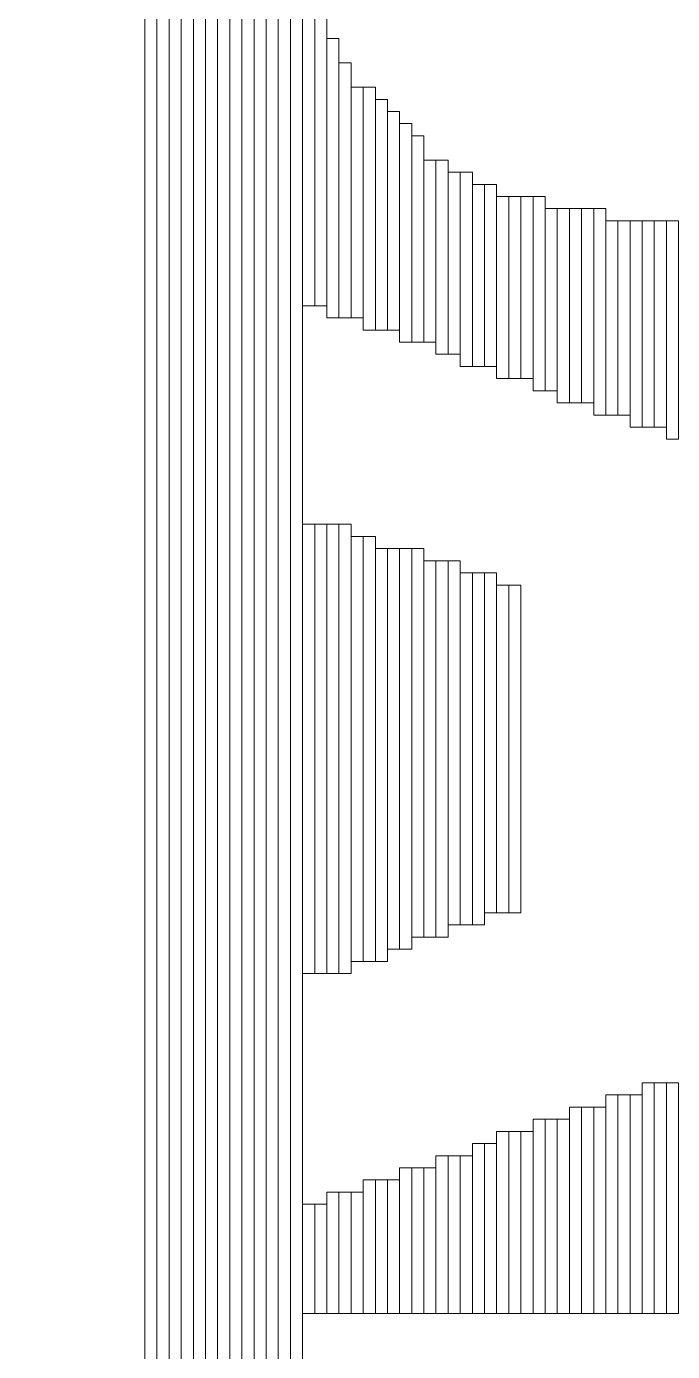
# Model space of a CAD drawing. Header units: millimetres. Extents: x -90 to 99, y -65 to 67.
# Drawn here: x -13.918 to -12.565, y 40.489 to 43.261 of the extents above; entities that cross this region are included whole.
import ezdxf

# ---------------------------------------------------------------- set-up
doc = ezdxf.new("R2010")
doc.units = ezdxf.units.MM
doc.header["$MEASUREMENT"] = 0
doc.layers.add('BG_OUTLINE', color=7, linetype='Continuous')
doc.layers.add('MA_PEN3', color=7, linetype='Continuous')

msp = doc.modelspace()

# ---------------------------------------------------------------- linework, layer by layer
at = {"layer": 'BG_OUTLINE', "color": 3, "lineweight": 9}
msp.add_open_spline([(-71.7269, -61.8795), (-71.7269, -61.8795), (-71.7343, 42.2681), (-71.7343, 42.2681), (-71.7343, 42.2681), (-71.7348, 43.0066), (-71.4419, 43.715), (-70.92, 44.2375), (-70.92, 44.2375), (-70.3982, 44.76), (-69.6866, 45.0538), (-68.9482, 45.0543), (-68.9482, 45.0543), (-68.9482, 45.0543), (75.2046, 45.0543), (75.2046, 45.0543), (75.2046, 45.0543), (76.8319, 45.0552), (78.1763, 43.7805), (78.2661, 42.1556), (78.2661, 42.1556), (78.2661, 42.1556), (78.2661, 31.2814), (78.2661, 31.2814), (78.2661, 31.2814), (78.2661, 31.2814), (72.2646, 31.2814), (72.2646, 31.2814), (72.2646, 31.2814), (72.2646, 31.2814), (72.2646, 26.9814), (72.2646, 26.9814), (72.2646, 26.9814), (72.2646, 26.9814), (78.2661, 26.9814), (78.2661, 26.9814), (78.2661, 26.9814), (78.2661, 26.9814), (78.2661, 18.6553), (78.2661, 18.6553), (78.2661, 18.6553), (78.2661, 18.6553), (72.2496, 18.6553), (72.2496, 18.6553), (72.2496, 18.6553), (72.2496, 18.6553), (72.2496, 14.3553), (72.2496, 14.3553), (72.2496, 14.3553), (72.2496, 14.3553), (78.2661, 14.3553), (78.2661, 14.3553), (78.2661, 14.3553), (78.2661, 14.3553), (78.2661, 9.255), (78.2661, 9.255), (78.2661, 9.255), (78.2661, 9.255), (72.2648, 9.255), (72.2648, 9.255), (72.2648, 9.255), (72.2648, 9.255), (72.2648, 4.955), (72.2648, 4.955), (72.2648, 4.955), (72.2648, 4.955), (78.2661, 4.955), (78.2661, 4.955), (78.2661, 4.955), (78.2661, 4.955), (78.2661, -3.3762), (78.2661, -3.3762), (78.2661, -3.3762), (78.2661, -3.3762), (72.2445, -3.3762), (72.2445, -3.3762), (72.2445, -3.3762), (72.2445, -3.3762), (72.2445, -7.6762), (72.2445, -7.6762), (72.2445, -7.6762), (72.2445, -7.6762), (78.2661, -7.6762), (78.2661, -7.6762), (78.2661, -7.6762), (78.2661, -7.6762), (78.2661, -12.7615), (78.2661, -12.7615), (78.2661, -12.7615), (78.2661, -12.7615), (72.2651, -12.7615), (72.2651, -12.7615), (72.2651, -12.7615), (72.2651, -12.7615), (72.2651, -17.0615), (72.2651, -17.0615), (72.2651, -17.0615), (72.2651, -17.0615), (78.2661, -17.0615), (78.2661, -17.0615), (78.2661, -17.0615), (78.2661, -17.0615), (78.2661, -25.4097), (78.2661, -25.4097), (78.2661, -25.4097), (78.2661, -25.4097), (72.2656, -25.4097), (72.2656, -25.4097), (72.2656, -25.4097), (72.2656, -25.4097), (72.2656, -29.7097), (72.2656, -29.7097), (72.2656, -29.7097), (72.2656, -29.7097), (78.2661, -29.7097), (78.2661, -29.7097), (78.2661, -29.7097), (78.2661, -29.7097), (78.2661, -34.793), (78.2661, -34.793), (78.2661, -34.793), (78.2661, -34.793), (72.2679, -34.793), (72.2679, -34.793), (72.2679, -34.793), (72.2679, -34.793), (72.2679, -39.0929), (72.2679, -39.0929), (72.2679, -39.0929), (72.2679, -39.0929), (78.2661, -39.0929), (78.2661, -39.0929), (78.2661, -39.0929), (78.2661, -39.0929), (78.2661, -47.4269), (78.2661, -47.4269), (78.2661, -47.4269), (78.2661, -47.4269), (72.2679, -47.4269), (72.2679, -47.4269), (72.2679, -47.4269), (72.2679, -47.4269), (72.2679, -51.7269), (72.2679, -51.7269), (72.2679, -51.7269), (72.2679, -51.7269), (78.2661, -51.7269), (78.2661, -51.7269), (78.2661, -51.7269), (78.2661, -51.7269), (78.2661, -51.8138), (78.2661, -51.8138), (78.2661, -51.8138), (78.2661, -51.8138), (78.2656, -61.8468), (78.2656, -61.8468), (78.2656, -61.8468), (78.2661, -62.6669), (77.9407, -63.4536), (77.3612, -64.0339), (77.3612, -64.0339), (76.7817, -64.6142), (75.9915, -64.9405), (75.1713, -64.941), (75.1713, -64.941), (75.1713, -64.941), (-68.6609, -64.9456), (-68.6609, -64.9456), (-68.6609, -64.9456), (-69.4735, -64.9461), (-70.2531, -64.6237), (-70.8281, -64.0495), (-70.8281, -64.0495), (-71.4031, -63.4752), (-71.7264, -62.6922), (-71.7269, -61.8795)], degree=3, knots=[0, 0, 0, 0, 0.022727, 0.022727, 0.022727, 0.022727, 0.045455, 0.045455, 0.045455, 0.045455, 0.068182, 0.068182, 0.068182, 0.068182, 0.090909, 0.090909, 0.090909, 0.090909, 0.113636, 0.113636, 0.113636, 0.113636, 0.136364, 0.136364, 0.136364, 0.136364, 0.159091, 0.159091, 0.159091, 0.159091, 0.181818, 0.181818, 0.181818, 0.181818, 0.204545, 0.204545, 0.204545, 0.204545, 0.227273, 0.227273, 0.227273, 0.227273, 0.25, 0.25, 0.25, 0.25, 0.272727, 0.272727, 0.272727, 0.272727, 0.295455, 0.295455, 0.295455, 0.295455, 0.318182, 0.318182, 0.318182, 0.318182, 0.340909, 0.340909, 0.340909, 0.340909, 0.363636, 0.363636, 0.363636, 0.363636, 0.386364, 0.386364, 0.386364, 0.386364, 0.409091, 0.409091, 0.409091, 0.409091, 0.431818, 0.431818, 0.431818, 0.431818, 0.454545, 0.454545, 0.454545, 0.454545, 0.477273, 0.477273, 0.477273, 0.477273, 0.5, 0.5, 0.5, 0.5, 0.522727, 0.522727, 0.522727, 0.522727, 0.545455, 0.545455, 0.545455, 0.545455, 0.568182, 0.568182, 0.568182, 0.568182, 0.590909, 0.590909, 0.590909, 0.590909, 0.613636, 0.613636, 0.613636, 0.613636, 0.636364, 0.636364, 0.636364, 0.636364, 0.659091, 0.659091, 0.659091, 0.659091, 0.681818, 0.681818, 0.681818, 0.681818, 0.704545, 0.704545, 0.704545, 0.704545, 0.727273, 0.727273, 0.727273, 0.727273, 0.75, 0.75, 0.75, 0.75, 0.772727, 0.772727, 0.772727, 0.772727, 0.795455, 0.795455, 0.795455, 0.795455, 0.818182, 0.818182, 0.818182, 0.818182, 0.840909, 0.840909, 0.840909, 0.840909, 0.863636, 0.863636, 0.863636, 0.863636, 0.886364, 0.886364, 0.886364, 0.886364, 0.909091, 0.909091, 0.909091, 0.909091, 0.931818, 0.931818, 0.931818, 0.931818, 0.954545, 0.954545, 0.954545, 0.954545, 0.977273, 0.977273, 0.977273, 0.977273, 1, 1, 1, 1], dxfattribs=at)
at = {"layer": 'MA_PEN3', "color": 5, "lineweight": 9}
for points in [[(-13.6698, 44.7594), (-13.6698, 44.7594), (-13.6444, 44.7594), (-13.6444, 44.7594), (-13.6444, 44.7594), (-13.6444, 44.7594), (-13.6444, 37.241), (-13.6444, 37.241), (-13.6444, 37.241), (-13.6444, 37.241), (-13.6698, 37.241), (-13.6698, 37.241), (-13.6698, 37.241), (-13.6698, 37.241), (-13.6698, 44.7594), (-13.6698, 44.7594)], [(-13.6444, 44.7594), (-13.6444, 44.7594), (-13.619, 44.7594), (-13.619, 44.7594), (-13.619, 44.7594), (-13.619, 44.7594), (-13.619, 37.241), (-13.619, 37.241), (-13.619, 37.241), (-13.619, 37.241), (-13.6444, 37.241), (-13.6444, 37.241), (-13.6444, 37.241), (-13.6444, 37.241), (-13.6444, 44.7594), (-13.6444, 44.7594)], [(-13.619, 44.7594), (-13.619, 44.7594), (-13.5936, 44.7594), (-13.5936, 44.7594), (-13.5936, 44.7594), (-13.5936, 44.7594), (-13.5936, 37.241), (-13.5936, 37.241), (-13.5936, 37.241), (-13.5936, 37.241), (-13.619, 37.241), (-13.619, 37.241), (-13.619, 37.241), (-13.619, 37.241), (-13.619, 44.7594), (-13.619, 44.7594)], [(-13.5936, 44.7594), (-13.5936, 44.7594), (-13.5682, 44.7594), (-13.5682, 44.7594), (-13.5682, 44.7594), (-13.5682, 44.7594), (-13.5682, 37.241), (-13.5682, 37.241), (-13.5682, 37.241), (-13.5682, 37.241), (-13.5936, 37.241), (-13.5936, 37.241), (-13.5936, 37.241), (-13.5936, 37.241), (-13.5936, 44.7594), (-13.5936, 44.7594)], [(-13.5682, 44.7594), (-13.5682, 44.7594), (-13.5428, 44.7594), (-13.5428, 44.7594), (-13.5428, 44.7594), (-13.5428, 44.7594), (-13.5428, 37.241), (-13.5428, 37.241), (-13.5428, 37.241), (-13.5428, 37.241), (-13.5682, 37.241), (-13.5682, 37.241), (-13.5682, 37.241), (-13.5682, 37.241), (-13.5682, 44.7594), (-13.5682, 44.7594)], [(-13.5428, 44.7594), (-13.5428, 44.7594), (-13.5174, 44.7594), (-13.5174, 44.7594), (-13.5174, 44.7594), (-13.5174, 44.7594), (-13.5174, 37.241), (-13.5174, 37.241), (-13.5174, 37.241), (-13.5174, 37.241), (-13.5428, 37.241), (-13.5428, 37.241), (-13.5428, 37.241), (-13.5428, 37.241), (-13.5428, 44.7594), (-13.5428, 44.7594)], [(-13.5174, 44.7594), (-13.5174, 44.7594), (-13.492, 44.7594), (-13.492, 44.7594), (-13.492, 44.7594), (-13.492, 44.7594), (-13.492, 37.241), (-13.492, 37.241), (-13.492, 37.241), (-13.492, 37.241), (-13.5174, 37.241), (-13.5174, 37.241), (-13.5174, 37.241), (-13.5174, 37.241), (-13.5174, 44.7594), (-13.5174, 44.7594)], [(-13.492, 44.7594), (-13.492, 44.7594), (-13.4666, 44.7594), (-13.4666, 44.7594), (-13.4666, 44.7594), (-13.4666, 44.7594), (-13.4666, 37.241), (-13.4666, 37.241), (-13.4666, 37.241), (-13.4666, 37.241), (-13.492, 37.241), (-13.492, 37.241), (-13.492, 37.241), (-13.492, 37.241), (-13.492, 44.7594), (-13.492, 44.7594)], [(-13.4666, 44.7594), (-13.4666, 44.7594), (-13.4412, 44.7594), (-13.4412, 44.7594), (-13.4412, 44.7594), (-13.4412, 44.7594), (-13.4412, 37.241), (-13.4412, 37.241), (-13.4412, 37.241), (-13.4412, 37.241), (-13.4666, 37.241), (-13.4666, 37.241), (-13.4666, 37.241), (-13.4666, 37.241), (-13.4666, 44.7594), (-13.4666, 44.7594)], [(-13.4412, 44.7594), (-13.4412, 44.7594), (-13.4158, 44.7594), (-13.4158, 44.7594), (-13.4158, 44.7594), (-13.4158, 44.7594), (-13.4158, 37.241), (-13.4158, 37.241), (-13.4158, 37.241), (-13.4158, 37.241), (-13.4412, 37.241), (-13.4412, 37.241), (-13.4412, 37.241), (-13.4412, 37.241), (-13.4412, 44.7594), (-13.4412, 44.7594)], [(-13.4158, 44.7594), (-13.4158, 44.7594), (-13.3904, 44.7594), (-13.3904, 44.7594), (-13.3904, 44.7594), (-13.3904, 44.7594), (-13.3904, 37.241), (-13.3904, 37.241), (-13.3904, 37.241), (-13.3904, 37.241), (-13.4158, 37.241), (-13.4158, 37.241), (-13.4158, 37.241), (-13.4158, 37.241), (-13.4158, 44.7594), (-13.4158, 44.7594)], [(-13.3904, 44.7594), (-13.3904, 44.7594), (-13.365, 44.7594), (-13.365, 44.7594), (-13.365, 44.7594), (-13.365, 44.7594), (-13.365, 37.241), (-13.365, 37.241), (-13.365, 37.241), (-13.365, 37.241), (-13.3904, 37.241), (-13.3904, 37.241), (-13.3904, 37.241), (-13.3904, 37.241), (-13.3904, 44.7594), (-13.3904, 44.7594)], [(-13.365, 43.464), (-13.365, 43.464), (-13.3396, 43.464), (-13.3396, 43.464), (-13.3396, 43.464), (-13.3396, 43.464), (-13.3396, 37.241), (-13.3396, 37.241), (-13.3396, 37.241), (-13.3396, 37.241), (-13.365, 37.241), (-13.365, 37.241), (-13.365, 37.241), (-13.365, 37.241), (-13.365, 43.464), (-13.365, 43.464)], [(-13.3396, 43.3624), (-13.3396, 43.3624), (-13.3142, 43.3624), (-13.3142, 43.3624), (-13.3142, 43.3624), (-13.3142, 43.3624), (-13.3142, 42.6766), (-13.3142, 42.6766), (-13.3142, 42.6766), (-13.3142, 42.6766), (-13.3396, 42.6766), (-13.3396, 42.6766), (-13.3396, 42.6766), (-13.3396, 42.6766), (-13.3396, 43.3624), (-13.3396, 43.3624)], [(-13.3142, 43.2862), (-13.3142, 43.2862), (-13.2888, 43.2862), (-13.2888, 43.2862), (-13.2888, 43.2862), (-13.2888, 43.2862), (-13.2888, 42.6766), (-13.2888, 42.6766), (-13.2888, 42.6766), (-13.2888, 42.6766), (-13.3142, 42.6766), (-13.3142, 42.6766), (-13.3142, 42.6766), (-13.3142, 42.6766), (-13.3142, 43.2862), (-13.3142, 43.2862)], [(-13.2888, 43.2354), (-13.2888, 43.2354), (-13.2634, 43.2354), (-13.2634, 43.2354), (-13.2634, 43.2354), (-13.2634, 43.2354), (-13.2634, 42.6512), (-13.2634, 42.6512), (-13.2634, 42.6512), (-13.2634, 42.6512), (-13.2888, 42.6512), (-13.2888, 42.6512), (-13.2888, 42.6512), (-13.2888, 42.6512), (-13.2888, 43.2354), (-13.2888, 43.2354)], [(-13.2634, 43.1846), (-13.2634, 43.1846), (-13.238, 43.1846), (-13.238, 43.1846), (-13.238, 43.1846), (-13.238, 43.1846), (-13.238, 42.6512), (-13.238, 42.6512), (-13.238, 42.6512), (-13.238, 42.6512), (-13.2634, 42.6512), (-13.2634, 42.6512), (-13.2634, 42.6512), (-13.2634, 42.6512), (-13.2634, 43.1846), (-13.2634, 43.1846)], [(-13.238, 43.1338), (-13.238, 43.1338), (-13.2126, 43.1338), (-13.2126, 43.1338), (-13.2126, 43.1338), (-13.2126, 43.1338), (-13.2126, 42.6512), (-13.2126, 42.6512), (-13.2126, 42.6512), (-13.2126, 42.6512), (-13.238, 42.6512), (-13.238, 42.6512), (-13.238, 42.6512), (-13.238, 42.6512), (-13.238, 43.1338), (-13.238, 43.1338)], [(-13.2126, 43.1338), (-13.2126, 43.1338), (-13.1872, 43.1338), (-13.1872, 43.1338), (-13.1872, 43.1338), (-13.1872, 43.1338), (-13.1872, 42.6258), (-13.1872, 42.6258), (-13.1872, 42.6258), (-13.1872, 42.6258), (-13.2126, 42.6258), (-13.2126, 42.6258), (-13.2126, 42.6258), (-13.2126, 42.6258), (-13.2126, 43.1338), (-13.2126, 43.1338)], [(-13.1872, 43.1084), (-13.1872, 43.1084), (-13.1618, 43.1084), (-13.1618, 43.1084), (-13.1618, 43.1084), (-13.1618, 43.1084), (-13.1618, 42.6258), (-13.1618, 42.6258), (-13.1618, 42.6258), (-13.1618, 42.6258), (-13.1872, 42.6258), (-13.1872, 42.6258), (-13.1872, 42.6258), (-13.1872, 42.6258), (-13.1872, 43.1084), (-13.1872, 43.1084)], [(-13.1618, 43.083), (-13.1618, 43.083), (-13.1364, 43.083), (-13.1364, 43.083), (-13.1364, 43.083), (-13.1364, 43.083), (-13.1364, 42.6258), (-13.1364, 42.6258), (-13.1364, 42.6258), (-13.1364, 42.6258), (-13.1618, 42.6258), (-13.1618, 42.6258), (-13.1618, 42.6258), (-13.1618, 42.6258), (-13.1618, 43.083), (-13.1618, 43.083)], [(-13.1364, 43.0576), (-13.1364, 43.0576), (-13.111, 43.0576), (-13.111, 43.0576), (-13.111, 43.0576), (-13.111, 43.0576), (-13.111, 42.6004), (-13.111, 42.6004), (-13.111, 42.6004), (-13.111, 42.6004), (-13.1364, 42.6004), (-13.1364, 42.6004), (-13.1364, 42.6004), (-13.1364, 42.6004), (-13.1364, 43.0576), (-13.1364, 43.0576)], [(-13.111, 43.0322), (-13.111, 43.0322), (-13.0856, 43.0322), (-13.0856, 43.0322), (-13.0856, 43.0322), (-13.0856, 43.0322), (-13.0856, 42.6004), (-13.0856, 42.6004), (-13.0856, 42.6004), (-13.0856, 42.6004), (-13.111, 42.6004), (-13.111, 42.6004), (-13.111, 42.6004), (-13.111, 42.6004), (-13.111, 43.0322), (-13.111, 43.0322)], [(-13.0856, 42.9814), (-13.0856, 42.9814), (-13.0602, 42.9814), (-13.0602, 42.9814), (-13.0602, 42.9814), (-13.0602, 42.9814), (-13.0602, 42.6004), (-13.0602, 42.6004), (-13.0602, 42.6004), (-13.0602, 42.6004), (-13.0856, 42.6004), (-13.0856, 42.6004), (-13.0856, 42.6004), (-13.0856, 42.6004), (-13.0856, 42.9814), (-13.0856, 42.9814)], [(-13.0602, 42.9814), (-13.0602, 42.9814), (-13.0348, 42.9814), (-13.0348, 42.9814), (-13.0348, 42.9814), (-13.0348, 42.9814), (-13.0348, 42.575), (-13.0348, 42.575), (-13.0348, 42.575), (-13.0348, 42.575), (-13.0602, 42.575), (-13.0602, 42.575), (-13.0602, 42.575), (-13.0602, 42.575), (-13.0602, 42.9814), (-13.0602, 42.9814)], [(-13.0348, 42.956), (-13.0348, 42.956), (-13.0094, 42.956), (-13.0094, 42.956), (-13.0094, 42.956), (-13.0094, 42.956), (-13.0094, 42.575), (-13.0094, 42.575), (-13.0094, 42.575), (-13.0094, 42.575), (-13.0348, 42.575), (-13.0348, 42.575), (-13.0348, 42.575), (-13.0348, 42.575), (-13.0348, 42.956), (-13.0348, 42.956)], [(-13.0094, 42.956), (-13.0094, 42.956), (-12.984, 42.956), (-12.984, 42.956), (-12.984, 42.956), (-12.984, 42.956), (-12.984, 42.5496), (-12.984, 42.5496), (-12.984, 42.5496), (-12.984, 42.5496), (-13.0094, 42.5496), (-13.0094, 42.5496), (-13.0094, 42.5496), (-13.0094, 42.5496), (-13.0094, 42.956), (-13.0094, 42.956)], [(-12.984, 42.9306), (-12.984, 42.9306), (-12.9586, 42.9306), (-12.9586, 42.9306), (-12.9586, 42.9306), (-12.9586, 42.9306), (-12.9586, 42.5496), (-12.9586, 42.5496), (-12.9586, 42.5496), (-12.9586, 42.5496), (-12.984, 42.5496), (-12.984, 42.5496), (-12.984, 42.5496), (-12.984, 42.5496), (-12.984, 42.9306), (-12.984, 42.9306)], [(-12.9586, 42.9306), (-12.9586, 42.9306), (-12.9332, 42.9306), (-12.9332, 42.9306), (-12.9332, 42.9306), (-12.9332, 42.9306), (-12.9332, 42.5496), (-12.9332, 42.5496), (-12.9332, 42.5496), (-12.9332, 42.5496), (-12.9586, 42.5496), (-12.9586, 42.5496), (-12.9586, 42.5496), (-12.9586, 42.5496), (-12.9586, 42.9306), (-12.9586, 42.9306)], [(-12.9332, 42.9052), (-12.9332, 42.9052), (-12.9078, 42.9052), (-12.9078, 42.9052), (-12.9078, 42.9052), (-12.9078, 42.9052), (-12.9078, 42.5242), (-12.9078, 42.5242), (-12.9078, 42.5242), (-12.9078, 42.5242), (-12.9332, 42.5242), (-12.9332, 42.5242), (-12.9332, 42.5242), (-12.9332, 42.5242), (-12.9332, 42.9052), (-12.9332, 42.9052)], [(-12.9078, 42.9052), (-12.9078, 42.9052), (-12.8824, 42.9052), (-12.8824, 42.9052), (-12.8824, 42.9052), (-12.8824, 42.9052), (-12.8824, 42.5242), (-12.8824, 42.5242), (-12.8824, 42.5242), (-12.8824, 42.5242), (-12.9078, 42.5242), (-12.9078, 42.5242), (-12.9078, 42.5242), (-12.9078, 42.5242), (-12.9078, 42.9052), (-12.9078, 42.9052)], [(-12.8824, 42.9052), (-12.8824, 42.9052), (-12.857, 42.9052), (-12.857, 42.9052), (-12.857, 42.9052), (-12.857, 42.9052), (-12.857, 42.5242), (-12.857, 42.5242), (-12.857, 42.5242), (-12.857, 42.5242), (-12.8824, 42.5242), (-12.8824, 42.5242), (-12.8824, 42.5242), (-12.8824, 42.5242), (-12.8824, 42.9052), (-12.8824, 42.9052)], [(-12.857, 42.9052), (-12.857, 42.9052), (-12.8316, 42.9052), (-12.8316, 42.9052), (-12.8316, 42.9052), (-12.8316, 42.9052), (-12.8316, 42.4988), (-12.8316, 42.4988), (-12.8316, 42.4988), (-12.8316, 42.4988), (-12.857, 42.4988), (-12.857, 42.4988), (-12.857, 42.4988), (-12.857, 42.4988), (-12.857, 42.9052), (-12.857, 42.9052)], [(-12.8316, 42.8798), (-12.8316, 42.8798), (-12.8062, 42.8798), (-12.8062, 42.8798), (-12.8062, 42.8798), (-12.8062, 42.8798), (-12.8062, 42.4988), (-12.8062, 42.4988), (-12.8062, 42.4988), (-12.8062, 42.4988), (-12.8316, 42.4988), (-12.8316, 42.4988), (-12.8316, 42.4988), (-12.8316, 42.4988), (-12.8316, 42.8798), (-12.8316, 42.8798)], [(-12.8062, 42.8798), (-12.8062, 42.8798), (-12.7808, 42.8798), (-12.7808, 42.8798), (-12.7808, 42.8798), (-12.7808, 42.8798), (-12.7808, 42.4734), (-12.7808, 42.4734), (-12.7808, 42.4734), (-12.7808, 42.4734), (-12.8062, 42.4734), (-12.8062, 42.4734), (-12.8062, 42.4734), (-12.8062, 42.4734), (-12.8062, 42.8798), (-12.8062, 42.8798)], [(-12.7808, 42.8798), (-12.7808, 42.8798), (-12.7554, 42.8798), (-12.7554, 42.8798), (-12.7554, 42.8798), (-12.7554, 42.8798), (-12.7554, 42.4734), (-12.7554, 42.4734), (-12.7554, 42.4734), (-12.7554, 42.4734), (-12.7808, 42.4734), (-12.7808, 42.4734), (-12.7808, 42.4734), (-12.7808, 42.4734), (-12.7808, 42.8798), (-12.7808, 42.8798)], [(-12.7554, 42.8798), (-12.7554, 42.8798), (-12.73, 42.8798), (-12.73, 42.8798), (-12.73, 42.8798), (-12.73, 42.8798), (-12.73, 42.4734), (-12.73, 42.4734), (-12.73, 42.4734), (-12.73, 42.4734), (-12.7554, 42.4734), (-12.7554, 42.4734), (-12.7554, 42.4734), (-12.7554, 42.4734), (-12.7554, 42.8798), (-12.7554, 42.8798)], [(-12.73, 42.8798), (-12.73, 42.8798), (-12.7046, 42.8798), (-12.7046, 42.8798), (-12.7046, 42.8798), (-12.7046, 42.8798), (-12.7046, 42.448), (-12.7046, 42.448), (-12.7046, 42.448), (-12.7046, 42.448), (-12.73, 42.448), (-12.73, 42.448), (-12.73, 42.448), (-12.73, 42.448), (-12.73, 42.8798), (-12.73, 42.8798)], [(-12.7046, 42.8544), (-12.7046, 42.8544), (-12.6792, 42.8544), (-12.6792, 42.8544), (-12.6792, 42.8544), (-12.6792, 42.8544), (-12.6792, 42.448), (-12.6792, 42.448), (-12.6792, 42.448), (-12.6792, 42.448), (-12.7046, 42.448), (-12.7046, 42.448), (-12.7046, 42.448), (-12.7046, 42.448), (-12.7046, 42.8544), (-12.7046, 42.8544)], [(-12.6792, 42.8544), (-12.6792, 42.8544), (-12.6538, 42.8544), (-12.6538, 42.8544), (-12.6538, 42.8544), (-12.6538, 42.8544), (-12.6538, 42.448), (-12.6538, 42.448), (-12.6538, 42.448), (-12.6538, 42.448), (-12.6792, 42.448), (-12.6792, 42.448), (-12.6792, 42.448), (-12.6792, 42.448), (-12.6792, 42.8544), (-12.6792, 42.8544)], [(-12.6538, 42.8544), (-12.6538, 42.8544), (-12.6284, 42.8544), (-12.6284, 42.8544), (-12.6284, 42.8544), (-12.6284, 42.8544), (-12.6284, 42.4226), (-12.6284, 42.4226), (-12.6284, 42.4226), (-12.6284, 42.4226), (-12.6538, 42.4226), (-12.6538, 42.4226), (-12.6538, 42.4226), (-12.6538, 42.4226), (-12.6538, 42.8544), (-12.6538, 42.8544)], [(-12.6284, 42.8544), (-12.6284, 42.8544), (-12.603, 42.8544), (-12.603, 42.8544), (-12.603, 42.8544), (-12.603, 42.8544), (-12.603, 42.4226), (-12.603, 42.4226), (-12.603, 42.4226), (-12.603, 42.4226), (-12.6284, 42.4226), (-12.6284, 42.4226), (-12.6284, 42.4226), (-12.6284, 42.4226), (-12.6284, 42.8544), (-12.6284, 42.8544)], [(-12.603, 42.8544), (-12.603, 42.8544), (-12.5776, 42.8544), (-12.5776, 42.8544), (-12.5776, 42.8544), (-12.5776, 42.8544), (-12.5776, 42.4226), (-12.5776, 42.4226), (-12.5776, 42.4226), (-12.5776, 42.4226), (-12.603, 42.4226), (-12.603, 42.4226), (-12.603, 42.4226), (-12.603, 42.4226), (-12.603, 42.8544), (-12.603, 42.8544)], [(-12.5776, 42.8544), (-12.5776, 42.8544), (-12.5522, 42.8544), (-12.5522, 42.8544), (-12.5522, 42.8544), (-12.5522, 42.8544), (-12.5522, 42.3972), (-12.5522, 42.3972), (-12.5522, 42.3972), (-12.5522, 42.3972), (-12.5776, 42.3972), (-12.5776, 42.3972), (-12.5776, 42.3972), (-12.5776, 42.3972), (-12.5776, 42.8544), (-12.5776, 42.8544)], [(-13.3396, 42.2194), (-13.3396, 42.2194), (-13.3142, 42.2194), (-13.3142, 42.2194), (-13.3142, 42.2194), (-13.3142, 42.2194), (-13.3142, 41.2796), (-13.3142, 41.2796), (-13.3142, 41.2796), (-13.3142, 41.2796), (-13.3396, 41.2796), (-13.3396, 41.2796), (-13.3396, 41.2796), (-13.3396, 41.2796), (-13.3396, 42.2194), (-13.3396, 42.2194)], [(-13.3142, 42.2194), (-13.3142, 42.2194), (-13.2888, 42.2194), (-13.2888, 42.2194), (-13.2888, 42.2194), (-13.2888, 42.2194), (-13.2888, 41.2796), (-13.2888, 41.2796), (-13.2888, 41.2796), (-13.2888, 41.2796), (-13.3142, 41.2796), (-13.3142, 41.2796), (-13.3142, 41.2796), (-13.3142, 41.2796), (-13.3142, 42.2194), (-13.3142, 42.2194)], [(-13.2888, 42.2194), (-13.2888, 42.2194), (-13.2634, 42.2194), (-13.2634, 42.2194), (-13.2634, 42.2194), (-13.2634, 42.2194), (-13.2634, 41.2796), (-13.2634, 41.2796), (-13.2634, 41.2796), (-13.2634, 41.2796), (-13.2888, 41.2796), (-13.2888, 41.2796), (-13.2888, 41.2796), (-13.2888, 41.2796), (-13.2888, 42.2194), (-13.2888, 42.2194)], [(-13.2634, 42.2194), (-13.2634, 42.2194), (-13.238, 42.2194), (-13.238, 42.2194), (-13.238, 42.2194), (-13.238, 42.2194), (-13.238, 41.2796), (-13.238, 41.2796), (-13.238, 41.2796), (-13.238, 41.2796), (-13.2634, 41.2796), (-13.2634, 41.2796), (-13.2634, 41.2796), (-13.2634, 41.2796), (-13.2634, 42.2194), (-13.2634, 42.2194)], [(-13.238, 42.194), (-13.238, 42.194), (-13.2126, 42.194), (-13.2126, 42.194), (-13.2126, 42.194), (-13.2126, 42.194), (-13.2126, 41.305), (-13.2126, 41.305), (-13.2126, 41.305), (-13.2126, 41.305), (-13.238, 41.305), (-13.238, 41.305), (-13.238, 41.305), (-13.238, 41.305), (-13.238, 42.194), (-13.238, 42.194)], [(-13.2126, 42.194), (-13.2126, 42.194), (-13.1872, 42.194), (-13.1872, 42.194), (-13.1872, 42.194), (-13.1872, 42.194), (-13.1872, 41.305), (-13.1872, 41.305), (-13.1872, 41.305), (-13.1872, 41.305), (-13.2126, 41.305), (-13.2126, 41.305), (-13.2126, 41.305), (-13.2126, 41.305), (-13.2126, 42.194), (-13.2126, 42.194)], [(-13.1872, 42.1686), (-13.1872, 42.1686), (-13.1618, 42.1686), (-13.1618, 42.1686), (-13.1618, 42.1686), (-13.1618, 42.1686), (-13.1618, 41.305), (-13.1618, 41.305), (-13.1618, 41.305), (-13.1618, 41.305), (-13.1872, 41.305), (-13.1872, 41.305), (-13.1872, 41.305), (-13.1872, 41.305), (-13.1872, 42.1686), (-13.1872, 42.1686)], [(-13.1618, 42.1686), (-13.1618, 42.1686), (-13.1364, 42.1686), (-13.1364, 42.1686), (-13.1364, 42.1686), (-13.1364, 42.1686), (-13.1364, 41.3304), (-13.1364, 41.3304), (-13.1364, 41.3304), (-13.1364, 41.3304), (-13.1618, 41.3304), (-13.1618, 41.3304), (-13.1618, 41.3304), (-13.1618, 41.3304), (-13.1618, 42.1686), (-13.1618, 42.1686)], [(-13.1364, 42.1686), (-13.1364, 42.1686), (-13.111, 42.1686), (-13.111, 42.1686), (-13.111, 42.1686), (-13.111, 42.1686), (-13.111, 41.3304), (-13.111, 41.3304), (-13.111, 41.3304), (-13.111, 41.3304), (-13.1364, 41.3304), (-13.1364, 41.3304), (-13.1364, 41.3304), (-13.1364, 41.3304), (-13.1364, 42.1686), (-13.1364, 42.1686)], [(-13.111, 42.1686), (-13.111, 42.1686), (-13.0856, 42.1686), (-13.0856, 42.1686), (-13.0856, 42.1686), (-13.0856, 42.1686), (-13.0856, 41.3558), (-13.0856, 41.3558), (-13.0856, 41.3558), (-13.0856, 41.3558), (-13.111, 41.3558), (-13.111, 41.3558), (-13.111, 41.3558), (-13.111, 41.3558), (-13.111, 42.1686), (-13.111, 42.1686)], [(-13.0856, 42.1432), (-13.0856, 42.1432), (-13.0602, 42.1432), (-13.0602, 42.1432), (-13.0602, 42.1432), (-13.0602, 42.1432), (-13.0602, 41.3558), (-13.0602, 41.3558), (-13.0602, 41.3558), (-13.0602, 41.3558), (-13.0856, 41.3558), (-13.0856, 41.3558), (-13.0856, 41.3558), (-13.0856, 41.3558), (-13.0856, 42.1432), (-13.0856, 42.1432)], [(-13.0602, 42.1432), (-13.0602, 42.1432), (-13.0348, 42.1432), (-13.0348, 42.1432), (-13.0348, 42.1432), (-13.0348, 42.1432), (-13.0348, 41.3558), (-13.0348, 41.3558), (-13.0348, 41.3558), (-13.0348, 41.3558), (-13.0602, 41.3558), (-13.0602, 41.3558), (-13.0602, 41.3558), (-13.0602, 41.3558), (-13.0602, 42.1432), (-13.0602, 42.1432)], [(-13.0348, 42.1432), (-13.0348, 42.1432), (-13.0094, 42.1432), (-13.0094, 42.1432), (-13.0094, 42.1432), (-13.0094, 42.1432), (-13.0094, 41.3812), (-13.0094, 41.3812), (-13.0094, 41.3812), (-13.0094, 41.3812), (-13.0348, 41.3812), (-13.0348, 41.3812), (-13.0348, 41.3812), (-13.0348, 41.3812), (-13.0348, 42.1432), (-13.0348, 42.1432)], [(-13.0094, 42.1178), (-13.0094, 42.1178), (-12.984, 42.1178), (-12.984, 42.1178), (-12.984, 42.1178), (-12.984, 42.1178), (-12.984, 41.3812), (-12.984, 41.3812), (-12.984, 41.3812), (-12.984, 41.3812), (-13.0094, 41.3812), (-13.0094, 41.3812), (-13.0094, 41.3812), (-13.0094, 41.3812), (-13.0094, 42.1178), (-13.0094, 42.1178)], [(-12.984, 42.1178), (-12.984, 42.1178), (-12.9586, 42.1178), (-12.9586, 42.1178), (-12.9586, 42.1178), (-12.9586, 42.1178), (-12.9586, 41.3812), (-12.9586, 41.3812), (-12.9586, 41.3812), (-12.9586, 41.3812), (-12.984, 41.3812), (-12.984, 41.3812), (-12.984, 41.3812), (-12.984, 41.3812), (-12.984, 42.1178), (-12.984, 42.1178)], [(-12.9586, 42.1178), (-12.9586, 42.1178), (-12.9332, 42.1178), (-12.9332, 42.1178), (-12.9332, 42.1178), (-12.9332, 42.1178), (-12.9332, 41.4066), (-12.9332, 41.4066), (-12.9332, 41.4066), (-12.9332, 41.4066), (-12.9586, 41.4066), (-12.9586, 41.4066), (-12.9586, 41.4066), (-12.9586, 41.4066), (-12.9586, 42.1178), (-12.9586, 42.1178)], [(-12.9332, 42.0924), (-12.9332, 42.0924), (-12.9078, 42.0924), (-12.9078, 42.0924), (-12.9078, 42.0924), (-12.9078, 42.0924), (-12.9078, 41.4066), (-12.9078, 41.4066), (-12.9078, 41.4066), (-12.9078, 41.4066), (-12.9332, 41.4066), (-12.9332, 41.4066), (-12.9332, 41.4066), (-12.9332, 41.4066), (-12.9332, 42.0924), (-12.9332, 42.0924)], [(-12.9078, 42.0924), (-12.9078, 42.0924), (-12.8824, 42.0924), (-12.8824, 42.0924), (-12.8824, 42.0924), (-12.8824, 42.0924), (-12.8824, 41.4066), (-12.8824, 41.4066), (-12.8824, 41.4066), (-12.8824, 41.4066), (-12.9078, 41.4066), (-12.9078, 41.4066), (-12.9078, 41.4066), (-12.9078, 41.4066), (-12.9078, 42.0924), (-12.9078, 42.0924)], [(-12.6284, 41.051), (-12.6284, 41.051), (-12.603, 41.051), (-12.603, 41.051), (-12.603, 41.051), (-12.603, 41.051), (-12.603, 40.5684), (-12.603, 40.5684), (-12.603, 40.5684), (-12.603, 40.5684), (-12.6284, 40.5684), (-12.6284, 40.5684), (-12.6284, 40.5684), (-12.6284, 40.5684), (-12.6284, 41.051), (-12.6284, 41.051)], [(-12.603, 41.051), (-12.603, 41.051), (-12.5776, 41.051), (-12.5776, 41.051), (-12.5776, 41.051), (-12.5776, 41.051), (-12.5776, 40.5684), (-12.5776, 40.5684), (-12.5776, 40.5684), (-12.5776, 40.5684), (-12.603, 40.5684), (-12.603, 40.5684), (-12.603, 40.5684), (-12.603, 40.5684), (-12.603, 41.051), (-12.603, 41.051)], [(-12.5776, 41.051), (-12.5776, 41.051), (-12.5522, 41.051), (-12.5522, 41.051), (-12.5522, 41.051), (-12.5522, 41.051), (-12.5522, 40.5684), (-12.5522, 40.5684), (-12.5522, 40.5684), (-12.5522, 40.5684), (-12.5776, 40.5684), (-12.5776, 40.5684), (-12.5776, 40.5684), (-12.5776, 40.5684), (-12.5776, 41.051), (-12.5776, 41.051)], [(-12.7046, 41.0256), (-12.7046, 41.0256), (-12.6792, 41.0256), (-12.6792, 41.0256), (-12.6792, 41.0256), (-12.6792, 41.0256), (-12.6792, 40.5684), (-12.6792, 40.5684), (-12.6792, 40.5684), (-12.6792, 40.5684), (-12.7046, 40.5684), (-12.7046, 40.5684), (-12.7046, 40.5684), (-12.7046, 40.5684), (-12.7046, 41.0256), (-12.7046, 41.0256)], [(-12.6792, 41.0256), (-12.6792, 41.0256), (-12.6538, 41.0256), (-12.6538, 41.0256), (-12.6538, 41.0256), (-12.6538, 41.0256), (-12.6538, 40.5684), (-12.6538, 40.5684), (-12.6538, 40.5684), (-12.6538, 40.5684), (-12.6792, 40.5684), (-12.6792, 40.5684), (-12.6792, 40.5684), (-12.6792, 40.5684), (-12.6792, 41.0256), (-12.6792, 41.0256)], [(-12.6538, 41.0256), (-12.6538, 41.0256), (-12.6284, 41.0256), (-12.6284, 41.0256), (-12.6284, 41.0256), (-12.6284, 41.0256), (-12.6284, 40.5684), (-12.6284, 40.5684), (-12.6284, 40.5684), (-12.6284, 40.5684), (-12.6538, 40.5684), (-12.6538, 40.5684), (-12.6538, 40.5684), (-12.6538, 40.5684), (-12.6538, 41.0256), (-12.6538, 41.0256)], [(-12.7808, 41.0002), (-12.7808, 41.0002), (-12.7554, 41.0002), (-12.7554, 41.0002), (-12.7554, 41.0002), (-12.7554, 41.0002), (-12.7554, 40.5684), (-12.7554, 40.5684), (-12.7554, 40.5684), (-12.7554, 40.5684), (-12.7808, 40.5684), (-12.7808, 40.5684), (-12.7808, 40.5684), (-12.7808, 40.5684), (-12.7808, 41.0002), (-12.7808, 41.0002)], [(-12.7554, 41.0002), (-12.7554, 41.0002), (-12.73, 41.0002), (-12.73, 41.0002), (-12.73, 41.0002), (-12.73, 41.0002), (-12.73, 40.5684), (-12.73, 40.5684), (-12.73, 40.5684), (-12.73, 40.5684), (-12.7554, 40.5684), (-12.7554, 40.5684), (-12.7554, 40.5684), (-12.7554, 40.5684), (-12.7554, 41.0002), (-12.7554, 41.0002)], [(-12.73, 41.0002), (-12.73, 41.0002), (-12.7046, 41.0002), (-12.7046, 41.0002), (-12.7046, 41.0002), (-12.7046, 41.0002), (-12.7046, 40.5684), (-12.7046, 40.5684), (-12.7046, 40.5684), (-12.7046, 40.5684), (-12.73, 40.5684), (-12.73, 40.5684), (-12.73, 40.5684), (-12.73, 40.5684), (-12.73, 41.0002), (-12.73, 41.0002)], [(-12.857, 40.9748), (-12.857, 40.9748), (-12.8316, 40.9748), (-12.8316, 40.9748), (-12.8316, 40.9748), (-12.8316, 40.9748), (-12.8316, 40.5684), (-12.8316, 40.5684), (-12.8316, 40.5684), (-12.8316, 40.5684), (-12.857, 40.5684), (-12.857, 40.5684), (-12.857, 40.5684), (-12.857, 40.5684), (-12.857, 40.9748), (-12.857, 40.9748)], [(-12.8316, 40.9748), (-12.8316, 40.9748), (-12.8062, 40.9748), (-12.8062, 40.9748), (-12.8062, 40.9748), (-12.8062, 40.9748), (-12.8062, 40.5684), (-12.8062, 40.5684), (-12.8062, 40.5684), (-12.8062, 40.5684), (-12.8316, 40.5684), (-12.8316, 40.5684), (-12.8316, 40.5684), (-12.8316, 40.5684), (-12.8316, 40.9748), (-12.8316, 40.9748)], [(-12.8062, 40.9748), (-12.8062, 40.9748), (-12.7808, 40.9748), (-12.7808, 40.9748), (-12.7808, 40.9748), (-12.7808, 40.9748), (-12.7808, 40.5684), (-12.7808, 40.5684), (-12.7808, 40.5684), (-12.7808, 40.5684), (-12.8062, 40.5684), (-12.8062, 40.5684), (-12.8062, 40.5684), (-12.8062, 40.5684), (-12.8062, 40.9748), (-12.8062, 40.9748)], [(-12.9332, 40.9494), (-12.9332, 40.9494), (-12.9078, 40.9494), (-12.9078, 40.9494), (-12.9078, 40.9494), (-12.9078, 40.9494), (-12.9078, 40.5684), (-12.9078, 40.5684), (-12.9078, 40.5684), (-12.9078, 40.5684), (-12.9332, 40.5684), (-12.9332, 40.5684), (-12.9332, 40.5684), (-12.9332, 40.5684), (-12.9332, 40.9494), (-12.9332, 40.9494)], [(-12.9078, 40.9494), (-12.9078, 40.9494), (-12.8824, 40.9494), (-12.8824, 40.9494), (-12.8824, 40.9494), (-12.8824, 40.9494), (-12.8824, 40.5684), (-12.8824, 40.5684), (-12.8824, 40.5684), (-12.8824, 40.5684), (-12.9078, 40.5684), (-12.9078, 40.5684), (-12.9078, 40.5684), (-12.9078, 40.5684), (-12.9078, 40.9494), (-12.9078, 40.9494)], [(-12.8824, 40.9494), (-12.8824, 40.9494), (-12.857, 40.9494), (-12.857, 40.9494), (-12.857, 40.9494), (-12.857, 40.9494), (-12.857, 40.5684), (-12.857, 40.5684), (-12.857, 40.5684), (-12.857, 40.5684), (-12.8824, 40.5684), (-12.8824, 40.5684), (-12.8824, 40.5684), (-12.8824, 40.5684), (-12.8824, 40.9494), (-12.8824, 40.9494)], [(-12.984, 40.924), (-12.984, 40.924), (-12.9586, 40.924), (-12.9586, 40.924), (-12.9586, 40.924), (-12.9586, 40.924), (-12.9586, 40.5684), (-12.9586, 40.5684), (-12.9586, 40.5684), (-12.9586, 40.5684), (-12.984, 40.5684), (-12.984, 40.5684), (-12.984, 40.5684), (-12.984, 40.5684), (-12.984, 40.924), (-12.984, 40.924)], [(-12.9586, 40.924), (-12.9586, 40.924), (-12.9332, 40.924), (-12.9332, 40.924), (-12.9332, 40.924), (-12.9332, 40.924), (-12.9332, 40.5684), (-12.9332, 40.5684), (-12.9332, 40.5684), (-12.9332, 40.5684), (-12.9586, 40.5684), (-12.9586, 40.5684), (-12.9586, 40.5684), (-12.9586, 40.5684), (-12.9586, 40.924), (-12.9586, 40.924)], [(-13.0602, 40.8986), (-13.0602, 40.8986), (-13.0348, 40.8986), (-13.0348, 40.8986), (-13.0348, 40.8986), (-13.0348, 40.8986), (-13.0348, 40.5684), (-13.0348, 40.5684), (-13.0348, 40.5684), (-13.0348, 40.5684), (-13.0602, 40.5684), (-13.0602, 40.5684), (-13.0602, 40.5684), (-13.0602, 40.5684), (-13.0602, 40.8986), (-13.0602, 40.8986)], [(-13.0348, 40.8986), (-13.0348, 40.8986), (-13.0094, 40.8986), (-13.0094, 40.8986), (-13.0094, 40.8986), (-13.0094, 40.8986), (-13.0094, 40.5684), (-13.0094, 40.5684), (-13.0094, 40.5684), (-13.0094, 40.5684), (-13.0348, 40.5684), (-13.0348, 40.5684), (-13.0348, 40.5684), (-13.0348, 40.5684), (-13.0348, 40.8986), (-13.0348, 40.8986)], [(-13.0094, 40.8986), (-13.0094, 40.8986), (-12.984, 40.8986), (-12.984, 40.8986), (-12.984, 40.8986), (-12.984, 40.8986), (-12.984, 40.5684), (-12.984, 40.5684), (-12.984, 40.5684), (-12.984, 40.5684), (-13.0094, 40.5684), (-13.0094, 40.5684), (-13.0094, 40.5684), (-13.0094, 40.5684), (-13.0094, 40.8986), (-13.0094, 40.8986)], [(-13.1364, 40.8732), (-13.1364, 40.8732), (-13.111, 40.8732), (-13.111, 40.8732), (-13.111, 40.8732), (-13.111, 40.8732), (-13.111, 40.5684), (-13.111, 40.5684), (-13.111, 40.5684), (-13.111, 40.5684), (-13.1364, 40.5684), (-13.1364, 40.5684), (-13.1364, 40.5684), (-13.1364, 40.5684), (-13.1364, 40.8732), (-13.1364, 40.8732)], [(-13.111, 40.8732), (-13.111, 40.8732), (-13.0856, 40.8732), (-13.0856, 40.8732), (-13.0856, 40.8732), (-13.0856, 40.8732), (-13.0856, 40.5684), (-13.0856, 40.5684), (-13.0856, 40.5684), (-13.0856, 40.5684), (-13.111, 40.5684), (-13.111, 40.5684), (-13.111, 40.5684), (-13.111, 40.5684), (-13.111, 40.8732), (-13.111, 40.8732)], [(-13.0856, 40.8732), (-13.0856, 40.8732), (-13.0602, 40.8732), (-13.0602, 40.8732), (-13.0602, 40.8732), (-13.0602, 40.8732), (-13.0602, 40.5684), (-13.0602, 40.5684), (-13.0602, 40.5684), (-13.0602, 40.5684), (-13.0856, 40.5684), (-13.0856, 40.5684), (-13.0856, 40.5684), (-13.0856, 40.5684), (-13.0856, 40.8732), (-13.0856, 40.8732)], [(-13.2126, 40.8478), (-13.2126, 40.8478), (-13.1872, 40.8478), (-13.1872, 40.8478), (-13.1872, 40.8478), (-13.1872, 40.8478), (-13.1872, 40.5684), (-13.1872, 40.5684), (-13.1872, 40.5684), (-13.1872, 40.5684), (-13.2126, 40.5684), (-13.2126, 40.5684), (-13.2126, 40.5684), (-13.2126, 40.5684), (-13.2126, 40.8478), (-13.2126, 40.8478)], [(-13.1872, 40.8478), (-13.1872, 40.8478), (-13.1618, 40.8478), (-13.1618, 40.8478), (-13.1618, 40.8478), (-13.1618, 40.8478), (-13.1618, 40.5684), (-13.1618, 40.5684), (-13.1618, 40.5684), (-13.1618, 40.5684), (-13.1872, 40.5684), (-13.1872, 40.5684), (-13.1872, 40.5684), (-13.1872, 40.5684), (-13.1872, 40.8478), (-13.1872, 40.8478)], [(-13.1618, 40.8478), (-13.1618, 40.8478), (-13.1364, 40.8478), (-13.1364, 40.8478), (-13.1364, 40.8478), (-13.1364, 40.8478), (-13.1364, 40.5684), (-13.1364, 40.5684), (-13.1364, 40.5684), (-13.1364, 40.5684), (-13.1618, 40.5684), (-13.1618, 40.5684), (-13.1618, 40.5684), (-13.1618, 40.5684), (-13.1618, 40.8478), (-13.1618, 40.8478)], [(-13.2888, 40.8224), (-13.2888, 40.8224), (-13.2634, 40.8224), (-13.2634, 40.8224), (-13.2634, 40.8224), (-13.2634, 40.8224), (-13.2634, 40.5684), (-13.2634, 40.5684), (-13.2634, 40.5684), (-13.2634, 40.5684), (-13.2888, 40.5684), (-13.2888, 40.5684), (-13.2888, 40.5684), (-13.2888, 40.5684), (-13.2888, 40.8224), (-13.2888, 40.8224)], [(-13.2634, 40.8224), (-13.2634, 40.8224), (-13.238, 40.8224), (-13.238, 40.8224), (-13.238, 40.8224), (-13.238, 40.8224), (-13.238, 40.5684), (-13.238, 40.5684), (-13.238, 40.5684), (-13.238, 40.5684), (-13.2634, 40.5684), (-13.2634, 40.5684), (-13.2634, 40.5684), (-13.2634, 40.5684), (-13.2634, 40.8224), (-13.2634, 40.8224)], [(-13.238, 40.8224), (-13.238, 40.8224), (-13.2126, 40.8224), (-13.2126, 40.8224), (-13.2126, 40.8224), (-13.2126, 40.8224), (-13.2126, 40.5684), (-13.2126, 40.5684), (-13.2126, 40.5684), (-13.2126, 40.5684), (-13.238, 40.5684), (-13.238, 40.5684), (-13.238, 40.5684), (-13.238, 40.5684), (-13.238, 40.8224), (-13.238, 40.8224)], [(-13.3396, 40.797), (-13.3396, 40.797), (-13.3142, 40.797), (-13.3142, 40.797), (-13.3142, 40.797), (-13.3142, 40.797), (-13.3142, 40.5684), (-13.3142, 40.5684), (-13.3142, 40.5684), (-13.3142, 40.5684), (-13.3396, 40.5684), (-13.3396, 40.5684), (-13.3396, 40.5684), (-13.3396, 40.5684), (-13.3396, 40.797), (-13.3396, 40.797)], [(-13.3142, 40.797), (-13.3142, 40.797), (-13.2888, 40.797), (-13.2888, 40.797), (-13.2888, 40.797), (-13.2888, 40.797), (-13.2888, 40.5684), (-13.2888, 40.5684), (-13.2888, 40.5684), (-13.2888, 40.5684), (-13.3142, 40.5684), (-13.3142, 40.5684), (-13.3142, 40.5684), (-13.3142, 40.5684), (-13.3142, 40.797), (-13.3142, 40.797)]]:
    msp.add_open_spline(points, degree=3, knots=[0, 0, 0, 0, 0.25, 0.25, 0.25, 0.25, 0.5, 0.5, 0.5, 0.5, 0.75, 0.75, 0.75, 0.75, 1, 1, 1, 1], dxfattribs=at)

doc.saveas('drawing.dxf')
